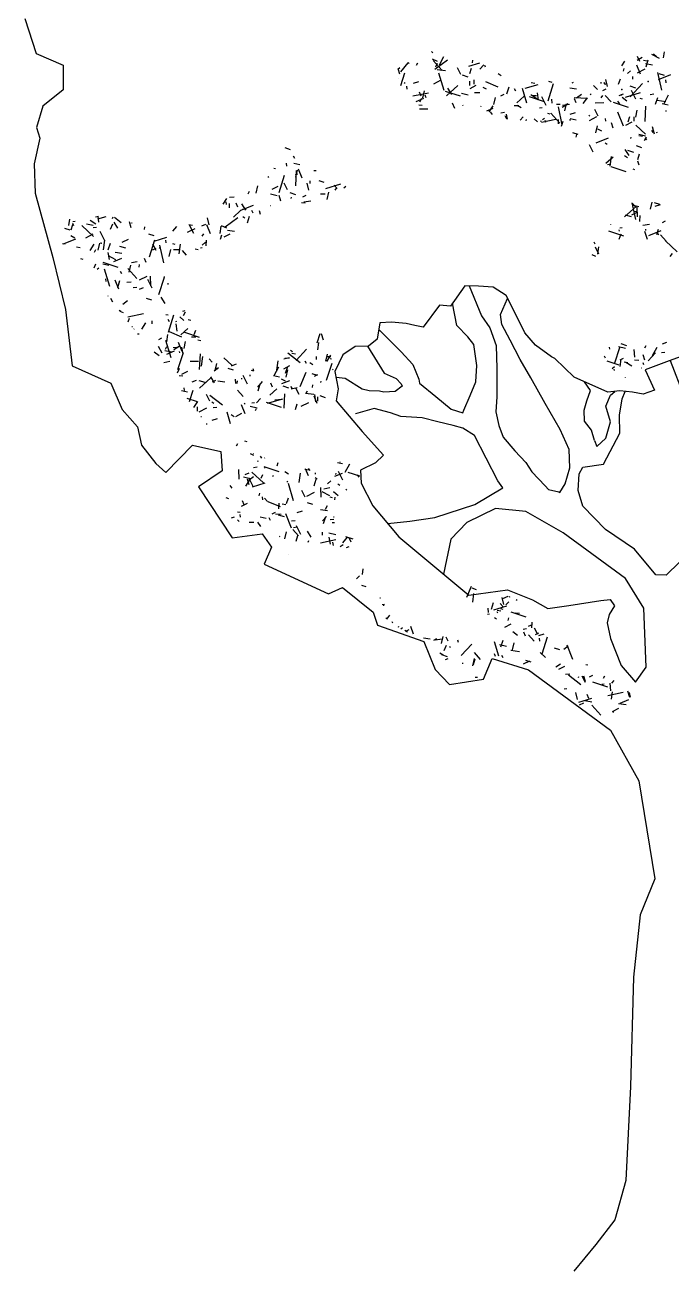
# Model space of a CAD drawing. Extents: x -2.3 to 3.15, y 0 to 7.93.
# Drawn here: x -2.26 to 0.4, y 0 to 5.13 of the extents above; entities that cross this region are included whole.
import ezdxf

# ---------------------------------------------------------------- set-up
doc = ezdxf.new("R2010")
doc.units = 0
doc.header["$LTSCALE"] = 10
doc.header["$MEASUREMENT"] = 0
doc.layers.get('0').update_dxf_attribs({"linetype": 'CONTINUOUS'})

msp = doc.modelspace()

# ---------------------------------------------------------------- linework, layer by layer
for p, q in [((-0.5854, 5.019), (-0.5796, 5.0145)), ((-0.5829, 4.9891), (-0.5618, 4.9801)), ((-0.5788, 4.982), (-0.542, 4.9412)), ((-0.5723, 4.9465), (-0.5204, 4.9856)), ((-0.5529, 4.9645), (-0.5343, 4.9994)), ((-0.417, 4.9723), (-0.4154, 4.9837)), ((0.1975, 4.9606), (0.2096, 4.9792)), ((0.2597, 4.9834), (0.2809, 4.9966)), ((0.2713, 4.9781), (0.2607, 4.9989)), ((0.2865, 4.9835), (0.3013, 4.9814)), ((0.2965, 4.9571), (0.3057, 4.9852)), ((0.3191, 5.0089), (0.35, 4.9925)), ((0.3274, 5.0107), (0.3398, 4.9991)), ((0.3686, 4.9932), (0.3722, 5.0186)), ((-0.7244, 4.9465), (-0.7159, 4.9542)), ((-0.7164, 4.9257), (-0.7233, 4.9482)), ((-0.712, 4.8792), (-0.6951, 4.9312)), ((-0.7113, 4.9353), (-0.6816, 4.9734)), ((-0.678, 4.9686), (-0.6806, 4.9738)), ((-0.6478, 4.9628), (-0.6415, 4.9724)), ((-0.5677, 4.956), (-0.5608, 4.9721)), ((-0.5621, 4.9462), (-0.5274, 4.9413)), ((-0.5341, 4.8596), (-0.5559, 4.9308)), ((-0.465, 4.9251), (-0.4788, 4.9523)), ((-0.4318, 4.9594), (-0.3863, 4.9733)), ((-0.4278, 4.9285), (-0.4206, 4.9509)), ((-0.3873, 4.9469), (-0.3706, 4.9648)), ((-0.3634, 4.9549), (-0.3665, 4.9626)), ((-0.3113, 4.9291), (-0.2987, 4.921)), ((0.2044, 4.9385), (0.206, 4.9499)), ((0.2201, 4.9289), (0.2331, 4.9406)), ((0.2735, 4.9269), (0.2587, 4.9636)), ((0.2611, 4.9319), (0.2923, 4.9478)), ((0.2947, 4.9706), (0.3225, 4.9642)), ((0.3608, 4.8606), (0.3453, 4.9335)), ((0.347, 4.9038), (0.398, 4.9244)), ((0.3484, 4.929), (0.3703, 4.9219)), ((-0.7209, 4.9074), (-0.7207, 4.9073)), ((-0.6968, 4.8873), (-0.6941, 4.8915)), ((-0.6858, 4.865), (-0.6872, 4.8764)), ((-0.6594, 4.8898), (-0.6374, 4.8965)), ((-0.5767, 4.8867), (-0.5456, 4.9026)), ((-0.5241, 4.8375), (-0.4769, 4.88)), ((-0.46, 4.9235), (-0.4362, 4.9158)), ((-0.4275, 4.8799), (-0.4281, 4.8974)), ((-0.4268, 4.8677), (-0.4014, 4.8806)), ((-0.4108, 4.8855), (-0.4098, 4.903)), ((-0.3742, 4.8735), (-0.3609, 4.8664)), ((-0.3638, 4.8961), (-0.3132, 4.8746)), ((-0.2759, 4.846), (-0.2668, 4.8741)), ((-0.1999, 4.8681), (-0.1473, 4.8842)), ((-0.1759, 4.8919), (-0.161, 4.8898)), ((-0.1066, 4.8168), (-0.0836, 4.8876)), ((-0.1052, 4.8976), (-0.0913, 4.8931)), ((-0.0078, 4.8903), (-0.0019, 4.8933)), ((0.08, 4.879), (0.0969, 4.8633)), ((0.1125, 4.8879), (0.1119, 4.8929)), ((0.1232, 4.8906), (0.1311, 4.8845)), ((0.1293, 4.8822), (0.1241, 4.8924)), ((0.1379, 4.8751), (0.1317, 4.9039)), ((0.1837, 4.8849), (0.191, 4.9073)), ((0.2299, 4.8781), (0.2536, 4.8704)), ((0.2313, 4.8329), (0.2821, 4.8874)), ((0.2421, 4.9058), (0.2417, 4.9173)), ((0.3792, 4.8909), (0.3778, 4.9024)), ((-0.6617, 4.8365), (-0.5981, 4.85)), ((-0.6491, 4.8141), (-0.6166, 4.8273)), ((-0.6282, 4.836), (-0.6348, 4.8523)), ((-0.6339, 4.8122), (-0.6256, 4.8277)), ((-0.6209, 4.8283), (-0.6143, 4.8571)), ((-0.6069, 4.8292), (-0.6122, 4.8394)), ((-0.529, 4.8565), (-0.4672, 4.8365)), ((-0.5026, 4.8425), (-0.5187, 4.8684)), ((-0.4625, 4.8477), (-0.4347, 4.8413)), ((-0.4095, 4.8514), (-0.3866, 4.8502)), ((-0.3293, 4.8021), (-0.3227, 4.8308)), ((-0.3004, 4.8367), (-0.287, 4.8435)), ((-0.2388, 4.8557), (-0.244, 4.8659)), ((-0.2345, 4.8089), (-0.2052, 4.8353)), ((-0.1936, 4.8063), (-0.2121, 4.867)), ((-0.1841, 4.8339), (-0.1223, 4.8138)), ((-0.1771, 4.842), (-0.1532, 4.8264)), ((-0.1718, 4.8389), (-0.1534, 4.838)), ((-0.1461, 4.8189), (-0.1498, 4.8492)), ((-0.1138, 4.7976), (-0.1317, 4.8328)), ((-0.0897, 4.8066), (-0.0903, 4.8241)), ((-0.0174, 4.8697), (0.0108, 4.8657)), ((0.0015, 4.8299), (0.0564, 4.827)), ((0.0087, 4.8081), (0.0021, 4.8243)), ((0.011, 4.8288), (0.031, 4.8438)), ((0.0381, 4.8061), (0.0562, 4.8293)), ((0.0704, 4.8409), (0.0678, 4.8451)), ((0.1123, 4.8294), (0.1185, 4.839)), ((0.1186, 4.8593), (0.1319, 4.8661)), ((0.1289, 4.8387), (0.1524, 4.8127)), ((0.1861, 4.8388), (0.2033, 4.8457)), ((0.198, 4.8321), (0.2177, 4.8167)), ((0.2117, 4.8319), (0.2739, 4.8509)), ((0.2543, 4.8241), (0.2364, 4.8593)), ((0.2703, 4.8274), (0.2801, 4.8251)), ((0.314, 4.8431), (0.3289, 4.845)), ((0.3357, 4.8024), (0.3448, 4.8305)), ((0.3709, 4.8058), (0.3894, 4.8407)), ((-0.6382, 4.8004), (-0.6233, 4.7983)), ((-0.6353, 4.7831), (-0.6003, 4.7843)), ((-0.4892, 4.7854), (-0.4999, 4.8063)), ((-0.4557, 4.7961), (-0.4567, 4.7986)), ((-0.3826, 4.7927), (-0.3814, 4.7962)), ((-0.3583, 4.7752), (-0.3318, 4.7859)), ((-0.3492, 4.7707), (-0.3326, 4.7963)), ((-0.3353, 4.7599), (-0.3434, 4.7707)), ((-0.2454, 4.7967), (-0.2269, 4.7973)), ((-0.2329, 4.7983), (-0.2165, 4.7897)), ((-0.1412, 4.7873), (-0.1312, 4.7885)), ((-0.072, 4.8027), (-0.057, 4.8033)), ((-0.0486, 4.7184), (-0.0641, 4.7912)), ((-0.0486, 4.7907), (-0.0244, 4.8058)), ((-0.0469, 4.7988), (-0.0186, 4.8023)), ((-0.0377, 4.7758), (-0.0311, 4.8046)), ((0.0992, 4.754), (0.0854, 4.7812)), ((0.0879, 4.8083), (0.1229, 4.8096)), ((0.1608, 4.8112), (0.2226, 4.7911)), ((0.204, 4.7117), (0.1803, 4.7706)), ((0.1887, 4.8041), (0.1806, 4.8148)), ((0.2539, 4.7495), (0.2606, 4.7783)), ((0.2922, 4.731), (0.2955, 4.7944)), ((0.3426, 4.8191), (0.3773, 4.8142)), ((0.3629, 4.806), (0.3873, 4.8004)), ((0.3795, 4.7726), (0.3785, 4.7774)), ((-0.3, 4.7678), (-0.2851, 4.7696)), ((-0.2761, 4.7417), (-0.2828, 4.7547)), ((-0.2734, 4.7414), (-0.2777, 4.7617)), ((-0.2208, 4.7367), (-0.2081, 4.7504)), ((-0.1961, 4.7345), (-0.1947, 4.7402)), ((-0.1629, 4.7431), (-0.1492, 4.7304)), ((-0.1351, 4.7296), (-0.1357, 4.7345)), ((-0.1334, 4.729), (-0.074, 4.7416)), ((-0.1291, 4.7404), (-0.1207, 4.7457)), ((-0.1151, 4.7273), (-0.1183, 4.7352)), ((-0.1082, 4.7659), (-0.0985, 4.7637)), ((-0.0944, 4.7655), (-0.0576, 4.7246)), ((-0.0638, 4.7222), (-0.0629, 4.7396)), ((-0.051, 4.7127), (-0.0444, 4.733)), ((-0.0173, 4.7351), (-0.0143, 4.7391)), ((-0.0159, 4.7623), (0.0061, 4.769)), ((-0.0157, 4.7445), (0.0087, 4.7389)), ((0.0632, 4.7539), (0.066, 4.7581)), ((0.0636, 4.7359), (0.0948, 4.7518)), ((0.1316, 4.7326), (0.1302, 4.744)), ((0.1618, 4.7042), (0.155, 4.7267)), ((0.2136, 4.7169), (0.239, 4.7298)), ((0.2228, 4.7302), (0.2301, 4.7526)), ((0.2481, 4.7334), (0.2475, 4.7509)), ((-0.0059, 4.6866), (0.016, 4.6795)), ((0.0097, 4.6668), (0.0113, 4.6783)), ((0.09, 4.6842), (0.0969, 4.7139)), ((0.0965, 4.7007), (0.1135, 4.6935)), ((0.2541, 4.7166), (0.2944, 4.6791)), ((0.2666, 4.6732), (0.2814, 4.6711)), ((0.267, 4.6793), (0.2947, 4.6729)), ((0.2899, 4.6535), (0.2981, 4.6689)), ((0.3254, 4.6846), (0.3202, 4.6949)), ((0.3316, 4.6791), (0.3224, 4.7094)), ((0.3399, 4.6859), (0.343, 4.6874)), ((-1.1885, 4.6239), (-1.1664, 4.6167)), ((0.0794, 4.6058), (0.0643, 4.6352)), ((0.0907, 4.6438), (0.1417, 4.6644)), ((0.1278, 4.644), (0.1362, 4.6385)), ((0.2265, 4.5911), (0.2109, 4.6161)), ((0.2337, 4.6618), (0.2348, 4.6667)), ((0.2562, 4.6329), (0.2774, 4.6239)), ((0.3002, 4.6561), (0.294, 4.6643)), ((-1.1472, 4.5786), (-1.1524, 4.5889)), ((0.1317, 4.5599), (0.161, 4.5864)), ((0.1495, 4.5478), (0.155, 4.5869)), ((0.2075, 4.5922), (0.2201, 4.584)), ((0.2205, 4.613), (0.2443, 4.6053)), ((0.262, 4.5756), (0.2692, 4.5979)), ((0.2687, 4.5517), (0.2621, 4.568)), ((-1.2336, 4.5391), (-1.2271, 4.5387)), ((-1.1809, 4.5482), (-1.1823, 4.5597)), ((-1.1514, 4.5602), (-1.127, 4.5546)), ((-1.1453, 4.5139), (-1.1355, 4.516)), ((-1.1438, 4.4662), (-1.1405, 4.5297)), ((-1.1427, 4.5023), (-1.136, 4.531)), ((-1.1174, 4.4982), (-1.1322, 4.5348)), ((-1.0688, 4.5304), (-1.0593, 4.5299)), ((0.1379, 4.5545), (0.1463, 4.5555)), ((0.1514, 4.5461), (0.2132, 4.526)), ((0.2426, 4.5361), (0.2494, 4.5345)), ((-1.3066, 4.437), (-1.2997, 4.4667)), ((-1.2547, 4.5009), (-1.2575, 4.5046)), ((-1.2408, 4.4529), (-1.2154, 4.4658)), ((-1.2123, 4.4399), (-1.1893, 4.5108)), ((-1.1773, 4.4505), (-1.1911, 4.4777)), ((-1.0904, 4.4483), (-1.0966, 4.4772)), ((-1.0839, 4.4757), (-1.0843, 4.4872)), ((-1.0489, 4.4891), (-1.0281, 4.4824)), ((-1.0202, 4.4553), (-0.958, 4.4743)), ((-0.9856, 4.4698), (-0.9732, 4.456)), ((-0.9455, 4.4581), (-0.9373, 4.4655)), ((-1.4426, 4.3908), (-1.4276, 4.414)), ((-1.4164, 4.4205), (-1.3967, 4.4212)), ((-1.3391, 4.4339), (-1.3337, 4.4441)), ((-1.2473, 4.4336), (-1.2196, 4.4271)), ((-1.2051, 4.4034), (-1.2125, 4.4273)), ((-1.1686, 4.4386), (-1.1448, 4.4309)), ((-1.1629, 4.4146), (-1.1618, 4.4195)), ((-1.1144, 4.4219), (-1.1011, 4.4287)), ((-1.0419, 4.4336), (-1.0234, 4.4343)), ((-1.015, 4.4107), (-1.0081, 4.4404)), ((-0.9812, 4.4495), (-0.9749, 4.4591)), ((-1.4285, 4.3899), (-1.4299, 4.4013)), ((-1.4157, 4.3765), (-1.4163, 4.394)), ((-1.4001, 4.3382), (-1.3707, 4.3646)), ((-1.3822, 4.3793), (-1.3887, 4.3956)), ((-1.369, 4.3668), (-1.318, 4.3875)), ((-1.3494, 4.367), (-1.3651, 4.3921)), ((-1.3631, 4.3702), (-1.3482, 4.372)), ((-1.3192, 4.3546), (-1.3245, 4.3648)), ((-1.2892, 4.3491), (-1.2924, 4.3645)), ((-1.2478, 4.3857), (-1.2456, 4.3863)), ((-1.1203, 4.3985), (-1.1055, 4.3964)), ((-1.11, 4.4013), (-1.0817, 4.4047)), ((0.2083, 4.3396), (0.2555, 4.3821)), ((0.2374, 4.3474), (0.2628, 4.3603)), ((0.2392, 4.388), (0.267, 4.3816)), ((0.2542, 4.3277), (0.2397, 4.3961)), ((0.2402, 4.3938), (0.2525, 4.3801)), ((0.2467, 4.3629), (0.2616, 4.3608)), ((0.2619, 4.3391), (0.2605, 4.3785)), ((0.3154, 4.371), (0.322, 4.3997)), ((0.3297, 4.3988), (0.3515, 4.3917)), ((0.3333, 4.3828), (0.3553, 4.3895)), ((-2.0764, 4.3041), (-2.0728, 4.3302)), ((-2.0555, 4.3016), (-2.0607, 4.3118)), ((-2.06, 4.3195), (-2.0502, 4.3215)), ((-2.0045, 4.3107), (-1.9767, 4.3043)), ((-1.9894, 4.3255), (-1.9655, 4.31)), ((-1.967, 4.3392), (-1.9542, 4.342)), ((-1.9579, 4.3307), (-1.9238, 4.3411)), ((-1.9537, 4.3178), (-1.9567, 4.342)), ((-1.9048, 4.2887), (-1.8956, 4.3104)), ((-1.8973, 4.332), (-1.8939, 4.3385)), ((-1.8747, 4.2923), (-1.8904, 4.3174)), ((-1.8894, 4.3371), (-1.8618, 4.3156)), ((-1.8201, 4.2939), (-1.8275, 4.318)), ((-1.8238, 4.3109), (-1.8265, 4.3177)), ((-1.8183, 4.3143), (-1.8162, 4.3146)), ((-1.5299, 4.3018), (-1.5128, 4.3088)), ((-1.4999, 4.3061), (-1.506, 4.335)), ((-1.4334, 4.2976), (-1.3815, 4.3367)), ((-1.3612, 4.3409), (-1.3528, 4.3354)), ((-1.3425, 4.3145), (-1.3333, 4.3425)), ((0.2111, 4.3479), (0.2349, 4.3402)), ((0.2707, 4.3205), (0.2719, 4.344)), ((0.2828, 4.3053), (0.3111, 4.3087)), ((0.3638, 4.3164), (0.3771, 4.3232)), ((-2.0942, 4.2924), (-2.0723, 4.2853)), ((-2.0682, 4.262), (-2.0519, 4.2533)), ((-2.0668, 4.2859), (-2.0596, 4.3082)), ((-2.0228, 4.3031), (-1.9752, 4.2588)), ((-2.0073, 4.2532), (-1.9761, 4.2691)), ((-1.9771, 4.2948), (-1.9622, 4.2966)), ((-1.9305, 4.2435), (-1.9484, 4.2787)), ((-1.7657, 4.2872), (-1.7641, 4.2985)), ((-1.7492, 4.2698), (-1.7274, 4.2626)), ((-1.6487, 4.2798), (-1.6331, 4.2997)), ((-1.5884, 4.2758), (-1.5572, 4.2917)), ((-1.5826, 4.3069), (-1.5678, 4.3048)), ((-1.5624, 4.27), (-1.5803, 4.3052)), ((-1.5279, 4.2595), (-1.5216, 4.2692)), ((-1.4943, 4.2698), (-1.5091, 4.3065)), ((-1.455, 4.2703), (-1.4507, 4.3005)), ((-1.4537, 4.2472), (-1.448, 4.2646)), ((-1.4499, 4.3032), (-1.4288, 4.2942)), ((-1.4384, 4.2568), (-1.413, 4.2698)), ((-1.4242, 4.2846), (-1.396, 4.2807)), ((0.142, 4.2809), (0.2039, 4.2609)), ((0.1514, 4.3057), (0.1517, 4.3069)), ((0.1856, 4.2478), (0.1948, 4.2694)), ((0.1871, 4.2804), (0.1865, 4.2854)), ((0.1885, 4.2937), (0.1984, 4.2949)), ((0.3018, 4.2463), (0.292, 4.2786)), ((0.2951, 4.2833), (0.2962, 4.2881)), ((0.3079, 4.2623), (0.3589, 4.2829)), ((0.3402, 4.2662), (0.3475, 4.2886)), ((0.3494, 4.263), (0.3442, 4.2733)), ((0.3563, 4.2649), (0.3797, 4.2389)), ((-2.1024, 4.229), (-2.0912, 4.2285)), ((-2.0989, 4.2284), (-2.0479, 4.249)), ((-2.045, 4.2153), (-2.0301, 4.2133)), ((-1.9893, 4.2008), (-1.9727, 4.2264)), ((-1.9561, 4.2025), (-1.9494, 4.2313)), ((-1.9428, 4.2285), (-1.9434, 4.2335)), ((-1.934, 4.2038), (-1.9285, 4.2429)), ((-1.9149, 4.2034), (-1.9058, 4.2314)), ((-1.8678, 4.2189), (-1.844, 4.2112)), ((-1.8573, 4.2342), (-1.8319, 4.2471)), ((-1.7456, 4.1741), (-1.7226, 4.245)), ((-1.7175, 4.1999), (-1.7313, 4.2271)), ((-1.7309, 4.2032), (-1.7176, 4.21)), ((-1.726, 4.2395), (-1.6734, 4.2555)), ((-1.7041, 4.2088), (-1.701, 4.2128)), ((-1.6864, 4.1494), (-1.7019, 4.2223)), ((-1.6761, 4.2315), (-1.6775, 4.2429)), ((-1.6503, 4.2289), (-1.6405, 4.2267)), ((-1.6233, 4.1869), (-1.6178, 4.226)), ((-1.5577, 4.2075), (-1.5452, 4.2047)), ((-1.5359, 4.211), (-1.5279, 4.2127)), ((-1.5283, 4.2227), (-1.5153, 4.2344)), ((-1.5123, 4.22), (-1.5111, 4.2426)), ((0.087, 4.227), (0.0837, 4.2354)), ((0.1027, 4.1855), (0.0883, 4.2136)), ((0.0986, 4.1858), (0.1028, 4.216)), ((0.3769, 4.2397), (0.4245, 4.1954)), ((-2.0288, 4.1675), (-2.0191, 4.1652)), ((-1.9708, 4.1938), (-1.9654, 4.204)), ((-1.9093, 4.1639), (-1.9154, 4.1927)), ((-1.915, 4.1805), (-1.8841, 4.1641)), ((-1.8916, 4.1557), (-1.8591, 4.1688)), ((-1.8865, 4.1931), (-1.8583, 4.1891)), ((-1.8196, 4.1507), (-1.7951, 4.1559)), ((-1.7591, 4.151), (-1.7657, 4.1672)), ((-1.6645, 4.1762), (-1.6578, 4.205)), ((-1.6467, 4.2052), (-1.6238, 4.204)), ((-1.6109, 4.2001), (-1.5944, 4.1818)), ((0.0729, 4.1837), (0.088, 4.1773)), ((0.3962, 4.176), (0.4057, 4.1882)), ((-1.9722, 4.1299), (-1.9654, 4.146)), ((-1.9602, 4.1231), (-1.9535, 4.1292)), ((-1.9368, 4.1519), (-1.875, 4.1318)), ((-1.9362, 4.1461), (-1.9119, 4.1405)), ((-1.9085, 4.0529), (-1.9303, 4.1242)), ((-1.8594, 4.104), (-1.8647, 4.1143)), ((-1.8343, 4.1269), (-1.7975, 4.086)), ((-1.8284, 4.1109), (-1.8215, 4.1407)), ((-1.7875, 4.1322), (-1.7859, 4.1436)), ((-1.9237, 4.0731), (-1.9251, 4.0845)), ((-1.8713, 4.0415), (-1.8861, 4.0781)), ((-1.8757, 4.0487), (-1.8666, 4.0768)), ((-1.8383, 4.0706), (-1.8198, 4.0712)), ((-1.7859, 4.0797), (-1.7547, 4.0956)), ((-1.7344, 4.0459), (-1.7524, 4.0811)), ((-1.7397, 4.0555), (-1.7411, 4.095)), ((-1.7065, 4.0195), (-1.6834, 4.0903)), ((-1.6847, 4.0885), (-1.6836, 4.0934)), ((-1.6677, 4.0613), (-1.6687, 4.0662)), ((-1.9157, 4.0136), (-1.9151, 4.0139)), ((-1.8957, 3.9879), (-1.9034, 4.003)), ((-1.8123, 4.048), (-1.7974, 4.0498)), ((-1.7863, 4.0419), (-1.7691, 4.0488)), ((-1.7586, 4.0046), (-1.7367, 3.9975)), ((-1.681, 3.9823), (-1.6972, 4.0082)), ((-1.8695, 3.9543), (-1.8623, 3.9513)), ((-1.8663, 3.9503), (-1.8534, 3.946)), ((-1.8551, 3.9798), (-1.8351, 3.9948)), ((-1.6086, 3.9512), (-1.5987, 3.9542)), ((-1.8336, 3.9279), (-1.77, 3.9414)), ((-1.8325, 3.9068), (-1.8275, 3.9221)), ((-1.776, 3.8774), (-1.7594, 3.903)), ((-1.7342, 3.8991), (-1.7346, 3.9106)), ((-1.678, 3.9376), (-1.6682, 3.9354)), ((-1.6634, 3.9065), (-1.6686, 3.9167)), ((-1.6673, 3.8648), (-1.6443, 3.9356)), ((-1.6333, 3.906), (-1.636, 3.9102)), ((-1.6316, 3.8687), (-1.6353, 3.899)), ((-1.6205, 3.928), (-1.6036, 3.9123)), ((-1.6053, 3.9332), (-1.5971, 3.9486)), ((-1.5854, 3.9163), (-1.5747, 3.9138)), ((-1.8173, 3.8874), (-1.8143, 3.8883)), ((-1.8092, 3.877), (-1.8081, 3.8776)), ((-1.7939, 3.8573), (-1.7872, 3.857)), ((-1.6741, 3.8249), (-1.6699, 3.8551)), ((-1.6643, 3.8672), (-1.6137, 3.8457)), ((-1.6167, 3.8538), (-1.5873, 3.8802)), ((-1.6013, 3.8641), (-1.541, 3.8445)), ((-1.5619, 3.8552), (-1.5546, 3.8724)), ((-1.0558, 3.8212), (-1.0434, 3.8593)), ((-1.0303, 3.8315), (-1.0381, 3.8571)), ((-1.6935, 3.7783), (-1.7073, 3.8055)), ((-1.7071, 3.8337), (-1.6937, 3.8405)), ((-1.6788, 3.795), (-1.6734, 3.8051)), ((-1.6565, 3.7587), (-1.6782, 3.83)), ((-1.6475, 3.8012), (-1.6326, 3.8031)), ((-1.6448, 3.7933), (-1.6236, 3.8065)), ((-1.6113, 3.7852), (-1.6261, 3.8218)), ((-1.6064, 3.7732), (-1.6126, 3.8021)), ((-1.603, 3.7977), (-1.5964, 3.8264)), ((-1.5724, 3.8457), (-1.5539, 3.8448)), ((-1.5464, 3.8322), (-1.5341, 3.8305)), ((-1.0527, 3.7911), (-1.0484, 3.8213)), ((0.1477, 3.7949), (0.1459, 3.8029)), ((0.1673, 3.734), (0.1903, 3.8049)), ((0.1838, 3.8055), (0.2116, 3.7991)), ((0.1924, 3.8177), (0.2162, 3.8099)), ((0.2908, 3.8005), (0.297, 3.81)), ((0.3232, 3.7681), (0.3417, 3.803)), ((0.3643, 3.8159), (0.3814, 3.8228)), ((-1.7253, 3.7837), (-1.7056, 3.7683)), ((-1.6862, 3.7394), (-1.6617, 3.7446)), ((-1.6814, 3.7896), (-1.6536, 3.7832)), ((-1.6744, 3.7743), (-1.6419, 3.7874)), ((-1.6282, 3.7101), (-1.6052, 3.781)), ((-1.6206, 3.7793), (-1.6212, 3.7843)), ((-1.5782, 3.7444), (-1.5432, 3.7456)), ((-1.5389, 3.7113), (-1.5356, 3.7747)), ((-1.5317, 3.7246), (-1.5262, 3.7637)), ((-1.4997, 3.7552), (-1.4873, 3.7415)), ((-1.4388, 3.7586), (-1.4062, 3.7281)), ((-1.221, 3.7077), (-1.2155, 3.7468)), ((-1.1928, 3.7541), (-1.1708, 3.7608)), ((-1.1884, 3.758), (-1.1699, 3.7587)), ((-1.1762, 3.7799), (-1.1249, 3.7398)), ((-1.1657, 3.7906), (-1.1574, 3.7852)), ((-1.1601, 3.7779), (-1.1452, 3.7758)), ((-1.1426, 3.7483), (-1.0992, 3.7947)), ((-1.0992, 3.7354), (-1.1044, 3.7456)), ((-1.0586, 3.7525), (-1.059, 3.764)), ((-1.0198, 3.7451), (-1.0132, 3.7739)), ((-1.0159, 3.744), (-0.9993, 3.7696)), ((-1.015, 3.7641), (-1, 3.7646)), ((-1.0016, 3.7556), (-0.9961, 3.7548)), ((0.1303, 3.7568), (0.126, 3.7651)), ((0.1353, 3.7468), (0.1851, 3.7306)), ((0.19, 3.7508), (0.2034, 3.7576)), ((0.1902, 3.7235), (0.1944, 3.7537)), ((0.2507, 3.7622), (0.247, 3.7925)), ((0.2483, 3.7503), (0.2668, 3.7493)), ((0.2918, 3.7488), (0.285, 3.7713)), ((0.305, 3.7461), (0.3354, 3.7787)), ((0.3593, 3.7806), (0.3742, 3.7824)), ((-1.6293, 3.6964), (-1.6224, 3.7125)), ((-1.6233, 3.71), (-1.6221, 3.7148)), ((-1.6121, 3.6913), (-1.5867, 3.7042)), ((-1.4794, 3.7056), (-1.4611, 3.7195)), ((-1.4753, 3.7061), (-1.4685, 3.7358)), ((-1.4673, 3.7089), (-1.4725, 3.7191)), ((-1.4231, 3.7168), (-1.4012, 3.7097)), ((-1.4081, 3.7254), (-1.3873, 3.7338)), ((-1.3271, 3.7078), (-1.3174, 3.7056)), ((-1.316, 3.7054), (-1.3186, 3.7141)), ((-1.2323, 3.6867), (-1.2137, 3.7216)), ((-1.1932, 3.7139), (-1.1678, 3.7268)), ((-1.1859, 3.6957), (-1.1768, 3.7238)), ((-1.1837, 3.6798), (-1.1769, 3.7096)), ((-1.1257, 3.6413), (-1.1009, 3.6998)), ((-1.0861, 3.7389), (-1.0735, 3.7307)), ((-1.0781, 3.6942), (-1.0563, 3.687)), ((-1.0167, 3.6665), (-0.9938, 3.7369)), ((-0.9903, 3.7089), (-0.9921, 3.7125)), ((0.1572, 3.7148), (0.1661, 3.7228)), ((0.1663, 3.7073), (0.1653, 3.7117)), ((0.207, 3.7423), (0.2218, 3.7402)), ((0.2137, 3.7415), (0.2376, 3.7259)), ((0.2767, 3.717), (0.2773, 3.7171)), ((0.288, 3.7296), (0.2847, 3.7379)), ((-1.6224, 3.6863), (-1.6075, 3.6842)), ((-1.569, 3.6604), (-1.5519, 3.6673)), ((-1.5416, 3.666), (-1.5178, 3.6582)), ((-1.54, 3.6334), (-1.4928, 3.6759)), ((-1.4772, 3.6562), (-1.4929, 3.6812)), ((-1.4857, 3.6602), (-1.4724, 3.667)), ((-1.4639, 3.664), (-1.4357, 3.6601)), ((-1.3904, 3.6534), (-1.391, 3.6709)), ((-1.3852, 3.653), (-1.3836, 3.6644)), ((-1.3648, 3.6707), (-1.3658, 3.6756)), ((-1.3423, 3.6508), (-1.3602, 3.686)), ((-1.3317, 3.6837), (-1.3305, 3.6886)), ((-1.2992, 3.6386), (-1.281, 3.6619)), ((-1.2988, 3.6236), (-1.2915, 3.6459)), ((-1.2392, 3.6383), (-1.2458, 3.6546)), ((-1.2346, 3.6864), (-1.2102, 3.6808)), ((-1.204, 3.6718), (-1.187, 3.6646)), ((-1.2008, 3.6528), (-1.1684, 3.6659)), ((-1.1967, 3.6433), (-1.1729, 3.6356)), ((-1.0745, 3.6361), (-1.0729, 3.6475)), ((-1.0668, 3.6829), (-1.0534, 3.6897)), ((-1.0401, 3.6574), (-1.0389, 3.6623)), ((0.2114, 3.6782), (0.2118, 3.6789)), ((-1.6131, 3.625), (-1.5888, 3.6194)), ((-1.6015, 3.624), (-1.6029, 3.6354)), ((-1.591, 3.5926), (-1.5488, 3.5789)), ((-1.5812, 3.5796), (-1.5661, 3.6263)), ((-1.4974, 3.5807), (-1.5113, 3.6079)), ((-1.4967, 3.6051), (-1.4455, 3.5651)), ((-1.3835, 3.6263), (-1.3601, 3.6003)), ((-1.3052, 3.5738), (-1.2892, 3.591)), ((-1.2594, 3.5716), (-1.1972, 3.5906)), ((-1.2505, 3.6048), (-1.2211, 3.6312)), ((-1.1918, 3.5513), (-1.1886, 3.6113)), ((-1.1575, 3.6324), (-1.1635, 3.6404)), ((-1.1621, 3.631), (-1.1376, 3.6362)), ((-1.1293, 3.6072), (-1.1431, 3.6344)), ((-1.1039, 3.6135), (-1.0693, 3.6086)), ((-1.1012, 3.6127), (-1.0949, 3.6224)), ((-1.0557, 3.5714), (-1.0677, 3.6009)), ((-1.0618, 3.5779), (-1.0655, 3.6082)), ((-1.0526, 3.5801), (-1.0532, 3.5976)), ((-1.0443, 3.604), (-1.0231, 3.5951)), ((-1.5623, 3.5545), (-1.546, 3.5796)), ((-1.5479, 3.539), (-1.547, 3.5565)), ((-1.5407, 3.5368), (-1.5095, 3.5527)), ((-1.4891, 3.5773), (-1.4807, 3.5718)), ((-1.4826, 3.5544), (-1.4677, 3.5563)), ((-1.3514, 3.5288), (-1.3662, 3.5655)), ((-1.3546, 3.5677), (-1.3515, 3.5717)), ((-1.3305, 3.5597), (-1.3027, 3.5533)), ((-1.3238, 3.5739), (-1.3139, 3.5752)), ((-1.3096, 3.5414), (-1.3051, 3.5498)), ((-1.2658, 3.5763), (-1.2039, 3.5562)), ((-1.2295, 3.5855), (-1.2012, 3.589)), ((-1.145, 3.5466), (-1.1377, 3.5691)), ((-1.1218, 3.5594), (-1.0906, 3.5753)), ((-1.5344, 3.5174), (-1.5316, 3.517)), ((-1.487, 3.502), (-1.465, 3.5087)), ((-1.4115, 3.4877), (-1.4262, 3.5358)), ((-1.4094, 3.5255), (-1.3969, 3.5173)), ((-1.3907, 3.5178), (-1.3653, 3.5308)), ((-1.5116, 3.487), (-1.5076, 3.4868)), ((-1.3868, 3.3962), (-1.3814, 3.4063)), ((-1.3549, 3.4165), (-1.3451, 3.4143)), ((-1.3305, 3.3657), (-1.3172, 3.3587)), ((-1.3193, 3.3634), (-1.3173, 3.3644)), ((-1.2984, 3.3302), (-1.299, 3.3351)), ((-1.2835, 3.3462), (-1.2883, 3.3538)), ((-1.2718, 3.3457), (-1.2715, 3.3478)), ((-1.3766, 3.2591), (-1.378, 3.2985)), ((-1.3518, 3.2789), (-1.3347, 3.2859)), ((-1.3236, 3.2887), (-1.276, 3.2444)), ((-1.3178, 3.3076), (-1.3029, 3.3095)), ((-1.2751, 3.3112), (-1.2133, 3.2911)), ((-1.2702, 3.3051), (-1.2691, 3.31)), ((-1.2205, 3.3142), (-1.2162, 3.3276)), ((-1.1892, 3.2906), (-1.1729, 3.2819)), ((-1.1294, 3.2454), (-1.1239, 3.2845)), ((-1.1068, 3.3008), (-1.0891, 3.2983)), ((-1.0914, 3.2725), (-1.1032, 3.3017)), ((-1.093, 3.3036), (-1.0857, 3.2955)), ((-1.0619, 3.2801), (-1.063, 3.285)), ((-0.9836, 3.2713), (-0.9511, 3.2844)), ((-0.9786, 3.2789), (-0.9775, 3.2837)), ((-0.9725, 3.3282), (-0.9519, 3.3235)), ((-0.9502, 3.2557), (-0.9681, 3.2909)), ((-0.9611, 3.3288), (-0.9608, 3.3313)), ((-0.9403, 3.2879), (-0.9217, 3.3228)), ((-0.9302, 3.2885), (-0.8812, 3.2726)), ((-1.4055, 3.222), (-1.4137, 3.2328)), ((-1.3582, 3.2685), (-1.3305, 3.2621)), ((-1.3493, 3.2307), (-1.3327, 3.2562)), ((-1.3347, 3.2364), (-1.3415, 3.2589)), ((-1.3183, 3.2292), (-1.3362, 3.2644)), ((-1.3354, 3.2569), (-1.317, 3.2707)), ((-1.3217, 3.2283), (-1.2691, 3.2444)), ((-1.2863, 3.2629), (-1.2795, 3.279)), ((-1.2358, 3.2699), (-1.2385, 3.2741)), ((-1.1799, 3.2472), (-1.1768, 3.2511)), ((-1.1524, 3.1703), (-1.1741, 3.2416)), ((-1.0686, 3.2317), (-1.0594, 3.2598)), ((-1.0633, 3.2665), (-1.0554, 3.2603)), ((-1.0125, 3.2404), (-0.9995, 3.2521)), ((-0.9703, 3.2404), (-0.962, 3.2349)), ((-0.8826, 3.2677), (-0.8897, 3.277)), ((-1.4317, 3.1833), (-1.4199, 3.1795)), ((-1.2936, 3.1907), (-1.292, 3.2021)), ((-1.2793, 3.1748), (-1.2807, 3.1862)), ((-1.2723, 3.1814), (-1.2599, 3.1676)), ((-1.1814, 3.1595), (-1.1741, 3.1819)), ((-1.1053, 3.1856), (-1.1191, 3.2128)), ((-1.0979, 3.1899), (-1.0667, 3.2058)), ((-1.0388, 3.1858), (-1.0402, 3.2253)), ((-1.036, 3.2091), (-1.0051, 3.1927)), ((-1.0286, 3.2197), (-1.0042, 3.2249)), ((-1.004, 3.1867), (-0.9943, 3.1844)), ((-0.9884, 3.208), (-0.9687, 3.1926)), ((-0.9829, 3.1738), (-0.9813, 3.1852)), ((-0.9369, 3.2139), (-0.9341, 3.218)), ((-1.3669, 3.1483), (-1.3415, 3.1613)), ((-1.3562, 3.1537), (-1.3628, 3.1699)), ((-1.2587, 3.1681), (-1.208, 3.1466)), ((-1.2135, 3.1374), (-1.2122, 3.1608)), ((-1.1998, 3.1573), (-1.185, 3.1552)), ((-1.1377, 3.1225), (-1.1157, 3.1292)), ((-1.0969, 3.1639), (-1.075, 3.1568)), ((-1.0414, 3.135), (-1.0131, 3.1311)), ((-1.0213, 3.1356), (-1.0131, 3.151)), ((-1.4083, 3.0997), (-1.3962, 3.1046)), ((-1.3838, 3.0917), (-1.3759, 3.0856)), ((-1.3826, 3.1253), (-1.3728, 3.123)), ((-1.3712, 3.1026), (-1.3716, 3.1141)), ((-1.3349, 3.0824), (-1.3164, 3.083)), ((-1.2874, 3.0652), (-1.3002, 3.0822)), ((-1.29, 3.1039), (-1.2656, 3.0983)), ((-1.2472, 3.0897), (-1.2525, 3.1)), ((-1.2405, 3.1173), (-1.2271, 3.1241)), ((-1.2266, 3.1165), (-1.2036, 3.1153)), ((-1.2154, 3.113), (-1.1916, 3.1053)), ((-1.1609, 3.0573), (-1.1846, 3.1162)), ((-1.1615, 3.0884), (-1.1465, 3.089)), ((-1.0335, 3.088), (-1.0175, 3.1052)), ((-1.0294, 3.077), (-1.0203, 3.1051)), ((-1.0016, 3.094), (-0.9875, 3.0945)), ((-0.9942, 3.0804), (-0.9842, 3.0816)), ((-0.9889, 3.1041), (-0.9851, 3.1039)), ((-1.1885, 3.0143), (-1.1819, 3.043)), ((-1.1562, 3.0524), (-1.1328, 3.0264)), ((-1.153, 3.0609), (-1.1381, 3.0627)), ((-1.1423, 3.0048), (-1.135, 3.0272)), ((-1.1222, 3.0316), (-1.1402, 3.0668)), ((-1.0797, 3.0201), (-1.0954, 3.0451)), ((-1.0334, 3.0294), (-1.0338, 3.0409)), ((-1.0074, 3.0386), (-0.9796, 3.0322)), ((-1.2105, 3.0232), (-1.2075, 3.0244)), ((-1.0931, 3.0005), (-1.0894, 3.0075)), ((-1.0426, 2.9969), (-0.979, 3.0104)), ((-1.0007, 2.992), (-1.0068, 3.0208)), ((-0.9891, 2.9858), (-0.9909, 3.0006)), ((-0.9609, 2.9818), (-0.9493, 2.9905)), ((-0.9497, 2.9975), (-0.9316, 3.0208)), ((-0.9396, 3.0234), (-0.9094, 3.0136)), ((-0.9349, 2.9782), (-0.9237, 2.9827)), ((-0.9155, 3.0004), (-0.9231, 3.0153)), ((-1.1727, 2.9497), (-1.1725, 2.9497)), ((-0.8696, 2.8665), (-0.8662, 2.8904)), ((-0.8944, 2.8485), (-0.8816, 2.8622)), ((-0.8731, 2.823), (-0.8561, 2.8175)), ((-0.7977, 2.7704), (-0.7954, 2.7716)), ((-0.4398, 2.7743), (-0.421, 2.8187)), ((-0.4195, 2.8119), (-0.4026, 2.8047)), ((-0.4158, 2.7531), (-0.4109, 2.7884)), ((-0.2884, 2.7436), (-0.2945, 2.7724)), ((-0.2928, 2.7683), (-0.2705, 2.7774)), ((-0.2639, 2.773), (-0.2656, 2.777)), ((-0.7885, 2.7429), (-0.7799, 2.7456)), ((-0.7819, 2.7384), (-0.7797, 2.7452)), ((-0.3517, 2.7104), (-0.3523, 2.7279)), ((-0.3396, 2.7241), (-0.3305, 2.7521)), ((-0.329, 2.7213), (-0.2764, 2.7374)), ((-0.315, 2.7198), (-0.3001, 2.7178)), ((-0.3036, 2.7482), (-0.2912, 2.7344)), ((-0.3023, 2.727), (-0.2926, 2.7248)), ((-0.2801, 2.7424), (-0.2671, 2.7541)), ((-0.2377, 2.7645), (-0.2328, 2.7614)), ((-0.7731, 2.6889), (-0.7665, 2.6847)), ((-0.7698, 2.6836), (-0.7568, 2.7002)), ((-0.7452, 2.6661), (-0.748, 2.6717)), ((-0.3557, 2.7032), (-0.3467, 2.7051)), ((-0.3264, 2.6907), (-0.3185, 2.6846)), ((-0.313, 2.7084), (-0.3157, 2.7127)), ((-0.2699, 2.6777), (-0.2683, 2.689)), ((-0.2591, 2.7129), (-0.1973, 2.6928)), ((-0.2419, 2.7094), (-0.2234, 2.7084)), ((-0.1725, 2.6472), (-0.1713, 2.6706)), ((-0.7213, 2.6499), (-0.7197, 2.6546)), ((-0.7116, 2.6432), (-0.7053, 2.6489)), ((-0.6953, 2.6384), (-0.6841, 2.6311)), ((-0.6913, 2.6338), (-0.6773, 2.641)), ((-0.6602, 2.621), (-0.67, 2.6531)), ((-0.2838, 2.6506), (-0.2584, 2.6636)), ((-0.2515, 2.6322), (-0.2318, 2.6169)), ((-0.2094, 2.6427), (-0.1945, 2.6445)), ((-0.1993, 2.613), (-0.2059, 2.6293)), ((-0.1875, 2.6545), (-0.1703, 2.6614)), ((-0.1874, 2.6192), (-0.164, 2.5932)), ((-0.1489, 2.6195), (-0.1628, 2.6466)), ((-0.1574, 2.6196), (-0.1441, 2.6264)), ((-0.145, 2.6155), (-0.123, 2.6222)), ((-0.6188, 2.606), (-0.5906, 2.602)), ((-0.5764, 2.597), (-0.563, 2.6038)), ((-0.5702, 2.5984), (-0.5419, 2.6018)), ((-0.5439, 2.5832), (-0.5373, 2.6119)), ((-0.533, 2.5547), (-0.5238, 2.5764)), ((-0.5171, 2.593), (-0.5255, 2.6094)), ((-0.5102, 2.5671), (-0.5075, 2.5713)), ((-0.4749, 2.5869), (-0.4771, 2.5971)), ((-0.4633, 2.5336), (-0.4199, 2.5801)), ((-0.3085, 2.5309), (-0.3263, 2.5893)), ((-0.3057, 2.579), (-0.2779, 2.5726)), ((-0.3005, 2.5694), (-0.2914, 2.5974)), ((-0.2523, 2.5569), (-0.2457, 2.5856)), ((-0.1398, 2.5933), (-0.1412, 2.6047)), ((-0.1312, 2.5401), (-0.1082, 2.611)), ((-0.0809, 2.5656), (-0.059, 2.5585)), ((-0.0422, 2.5595), (-0.0239, 2.5734)), ((-0.004, 2.5167), (-0.0278, 2.5756)), ((-0.5511, 2.5447), (-0.5371, 2.5357)), ((-0.5443, 2.5374), (-0.5206, 2.5297)), ((-0.5287, 2.5166), (-0.5167, 2.5215)), ((-0.4162, 2.4916), (-0.4093, 2.5213)), ((-0.4133, 2.4972), (-0.4061, 2.5196)), ((-0.4108, 2.546), (-0.3851, 2.5174)), ((-0.3222, 2.5301), (-0.3263, 2.5402)), ((-0.2909, 2.5236), (-0.2961, 2.5338)), ((-0.2588, 2.5554), (-0.2241, 2.5505)), ((-0.1994, 2.5148), (-0.1778, 2.5077)), ((-0.1385, 2.546), (-0.117, 2.526)), ((-0.4562, 2.4988), (-0.4572, 2.5037)), ((-0.2071, 2.4989), (-0.1812, 2.5121)), ((-0.0748, 2.4864), (-0.0552, 2.4987)), ((-0.0624, 2.4772), (-0.037, 2.4902)), ((0.0485, 2.4972), (0.0566, 2.4953)), ((-0.4063, 2.4443), (-0.3965, 2.4446)), ((-0.0351, 2.4573), (-0.0167, 2.4579)), ((-0.0229, 2.4537), (0.0283, 2.4137)), ((0.0191, 2.4429), (0.0202, 2.4478)), ((0.0471, 2.4219), (0.0333, 2.4491)), ((0.0477, 2.4265), (0.0408, 2.449)), ((0.064, 2.4462), (0.0773, 2.453)), ((0.0764, 2.4251), (0.1383, 2.405)), ((0.1143, 2.4154), (0.1242, 2.4166)), ((0.121, 2.4399), (0.1264, 2.45)), ((0.1523, 2.3888), (0.1486, 2.4191)), ((0.1553, 2.4197), (0.1658, 2.4309)), ((-0.04, 2.3964), (-0.0296, 2.3977)), ((0.0145, 2.353), (0.0083, 2.3818)), ((0.0607, 2.3567), (0.0541, 2.3729)), ((0.1389, 2.3687), (0.2025, 2.3822)), ((0.1542, 2.3534), (0.1584, 2.3837)), ((0.23, 2.3604), (0.2221, 2.3862)), ((0.2322, 2.3628), (0.2283, 2.3811)), ((0.0202, 2.3418), (0.0729, 2.3579)), ((0.023, 2.3299), (0.0402, 2.3387)), ((0.0451, 2.3491), (0.0729, 2.3427)), ((0.046, 2.3489), (0.0558, 2.351)), ((0.0735, 2.3294), (0.1104, 2.2885)), ((0.159, 2.3038), (0.1844, 2.3167)), ((0.1836, 2.3367), (0.2149, 2.3323)), ((0.1906, 2.338), (0.2263, 2.3524)), ((0.1633, 2.2995), (0.1627, 2.3044))]:
    msp.add_line(p, q)
for points in [[(-2.257, 5.1561), (-2.2103, 5.012), (-2.1006, 4.964), (-2.0997, 4.8614), (-2.1833, 4.7951), (-2.2095, 4.7063), (-2.1962, 4.6634), (-2.2197, 4.5573), (-2.2151, 4.4363), (-2.1424, 4.1719), (-2.0899, 3.9575), (-2.0623, 3.7255), (-1.9043, 3.6542), (-1.8568, 3.5466), (-1.7943, 3.4752), (-1.7776, 3.3997), (-1.7192, 3.3244), (-1.6774, 3.287), (-1.5684, 3.3995), (-1.4512, 3.3727), (-1.4467, 3.2934), (-1.5435, 3.2284), (-1.4057, 3.0184), (-1.2815, 3.0341), (-1.2431, 2.9795), (-1.273, 2.909), (-1.0084, 2.7868), (-0.951, 2.814), (-0.8252, 2.7119), (-0.808, 2.6587), (-0.6175, 2.5908), (-0.5712, 2.4761), (-0.5115, 2.414), (-0.3719, 2.4365), (-0.3357, 2.521), (-0.1863, 2.4753), (0.1497, 2.2267), (0.2662, 2.0181), (0.333, 1.6147), (0.272, 1.4667), (0.2454, 1.2103), (0.232, 0.7598), (0.2138, 0.3723), (0.1678, 0.2108), (0.0906, 0.1088), (0, 0)], [(0.4363, 3.7631), (0.3801, 3.7429), (0.2931, 3.7092), (0.331, 3.6262), (0.2849, 3.6098), (0.2414, 3.6179), (0.1887, 3.623), (0.1389, 3.6169), (0.0011, 3.6797), (-0.0786, 3.7565), (-0.0927, 3.7629), (-0.1587, 3.8109), (-0.2013, 3.8616), (-0.2451, 3.9508), (-0.2793, 4.0155), (-0.3314, 4.0491), (-0.3923, 4.0544), (-0.4491, 4.0556), (-0.5077, 3.9715), (-0.5533, 3.9755), (-0.6192, 3.8844), (-0.6545, 3.8923), (-0.6899, 3.9001), (-0.7507, 3.9054), (-0.7975, 3.9024), (-0.809, 3.8356), (-0.8452, 3.8069), (-0.899, 3.8049), (-0.9495, 3.7705), (-0.9824, 3.7031), (-0.9696, 3.6318), (-0.9778, 3.5822), (-0.8707, 3.4561), (-0.7834, 3.3588), (-0.8165, 3.327), (-0.877, 3.2968), (-0.8751, 3.2429), (-0.8273, 3.1496), (-0.7193, 3.0224), (-0.4328, 2.7819), (-0.273, 2.804), (-0.1702, 2.7633), (-0.107, 2.7265), (-0.0215, 2.7389), (0.111, 2.7605), (0.1496, 2.7638), (0.1664, 2.7381), (0.1443, 2.703), (0.1365, 2.6676), (0.1504, 2.6034), (0.1937, 2.4918), (0.2533, 2.4235), (0.2972, 2.4856), (0.287, 2.7285), (0.2113, 2.8509), (-0.0437, 3.0379), (-0.1982, 3.1264), (-0.3219, 3.1391), (-0.4409, 3.0806), (-0.5062, 3.0119), (-0.5362, 2.8687)], [(-0.4308, 4.0552), (-0.3806, 3.9323), (-0.3461, 3.8818), (-0.3191, 3.8102), (-0.317, 3.7147), (-0.3164, 3.5979), (-0.3217, 3.5371), (-0.3087, 3.48), (-0.2914, 3.4329), (-0.2428, 3.3761), (-0.1971, 3.3284), (-0.1735, 3.2893), (-0.1179, 3.2313), (-0.104, 3.2168), (-0.0615, 3.2078), (-0.0585, 3.2047), (-0.0365, 3.2398), (-0.0168, 3.3064), (-0.0193, 3.3816), (-0.0562, 3.4636), (-0.118, 3.5715), (-0.1767, 3.6763), (-0.2208, 3.7513), (-0.2618, 3.8314), (-0.296, 3.896), (-0.3023, 3.9378), (-0.2729, 4.0033)], [(-0.8021, 3.8759), (-0.7106, 3.7828), (-0.6619, 3.732), (-0.6378, 3.6716), (-0.6351, 3.6543), (-0.5682, 3.5991), (-0.5053, 3.548), (-0.4569, 3.5328), (-0.4526, 3.5429), (-0.427, 3.6033), (-0.4035, 3.6596), (-0.399, 3.7276), (-0.4115, 3.8131), (-0.4362, 3.8451), (-0.4809, 3.8917), (-0.4992, 3.9837)], [(-0.849, 3.8067), (-0.7804, 3.6959), (-0.7312, 3.6735), (-0.7103, 3.6518), (-0.7064, 3.6415), (-0.7353, 3.6198), (-0.7811, 3.6177), (-0.7992, 3.6221), (-0.8419, 3.623), (-0.8702, 3.6297), (-0.9403, 3.6738), (-0.9779, 3.678)], [(0.3954, 3.7484), (0.4513, 3.6023), (0.496, 3.506), (0.5469, 3.4156), (0.5835, 3.2696), (0.553, 3.2205), (0.5011, 3.0652), (0.4609, 3.0346), (0.4526, 2.9768), (0.4341, 2.9173), (0.3792, 2.8646), (0.3365, 2.8655), (0.2494, 2.9709), (0.1302, 3.0516), (0.0368, 3.1489), (0.0168, 3.2133), (0.0212, 3.2813), (0.036, 3.3094), (0.1216, 3.3218), (0.1892, 3.4484), (0.1867, 3.5235), (0.1982, 3.5903), (0.21, 3.6209)], [(0.085, 3.418), (0.0717, 3.4609), (0.044, 3.4981), (0.0419, 3.5438), (0.0528, 3.5822), (0.0679, 3.6245), (0.0435, 3.6604)], [(0.085, 3.418), (0.0946, 3.3935), (0.1309, 3.4282), (0.1505, 3.4948), (0.1306, 3.5592), (0.1498, 3.6055), (0.1682, 3.6205)], [(-0.7655, 3.0769), (-0.6753, 3.0865), (-0.5724, 3.1016), (-0.4068, 3.1551), (-0.2917, 3.2238), (-0.3134, 3.2526), (-0.4091, 3.4394), (-0.4572, 3.4688), (-0.4965, 3.4808), (-0.5602, 3.4953), (-0.6238, 3.5119), (-0.7121, 3.5168), (-0.7544, 3.5319), (-0.822, 3.5505), (-0.8977, 3.5277), (-0.8977, 3.5277)]]:
    msp.add_lwpolyline(points)
for p in [(0.3045, 4.8959), (0.1957, 4.8413), (0.1971, 4.8626)]:
    msp.add_point(p)

doc.saveas('drawing.dxf')
